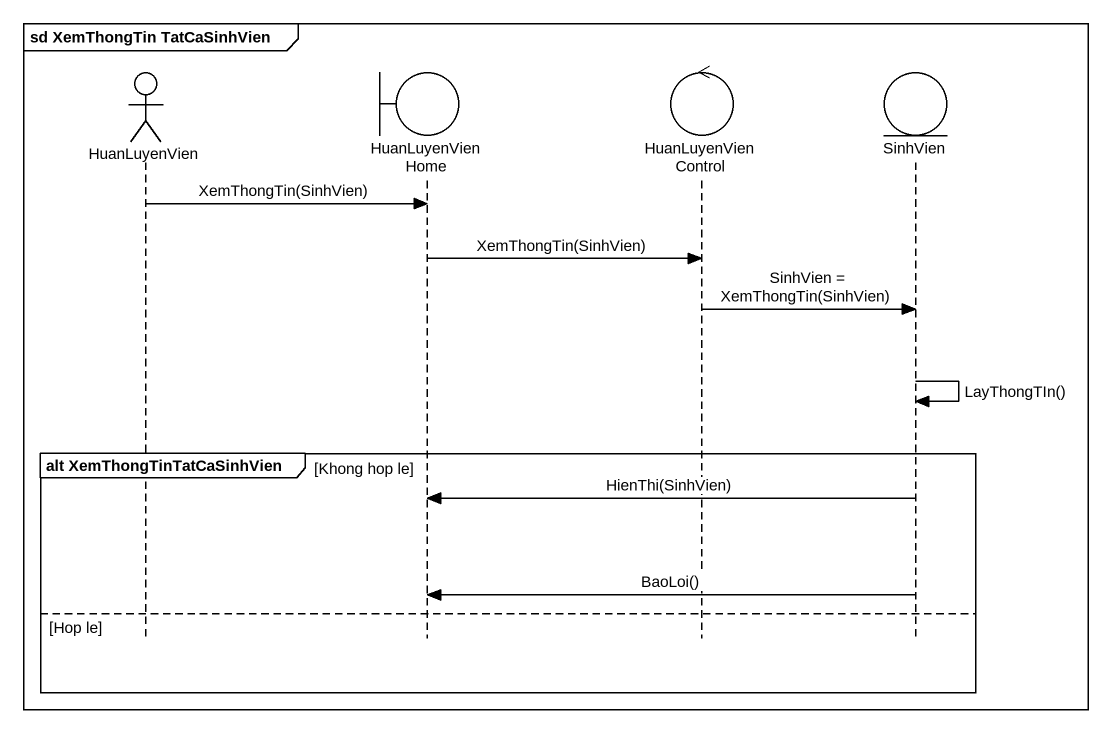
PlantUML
@startuml
mainframe sd XemThongTin TatCaSinhVien
hide footbox
actor HuanLuyenVien
boundary HuanLuyenVienHome
control HuanLuyenVienControl
entity SinhVien

HuanLuyenVien -> HuanLuyenVienHome : XemThongTin(SinhVien)
HuanLuyenVienHome -> HuanLuyenVienControl : XemThongTin(SinhVien)
HuanLuyenVienControl -> SinhVien : SinhVien = XemThongTin(SinhVien)
SinhVien -> SinhVien : LayThongTIn()
group alt XemThongTinTatCaSinhVien [Khong hop le]
  SinhVien -> HuanLuyenVienHome : HienThi(SinhVien)
  SinhVien -> HuanLuyenVienHome : BaoLoi()
else Hop le
end
@enduml
